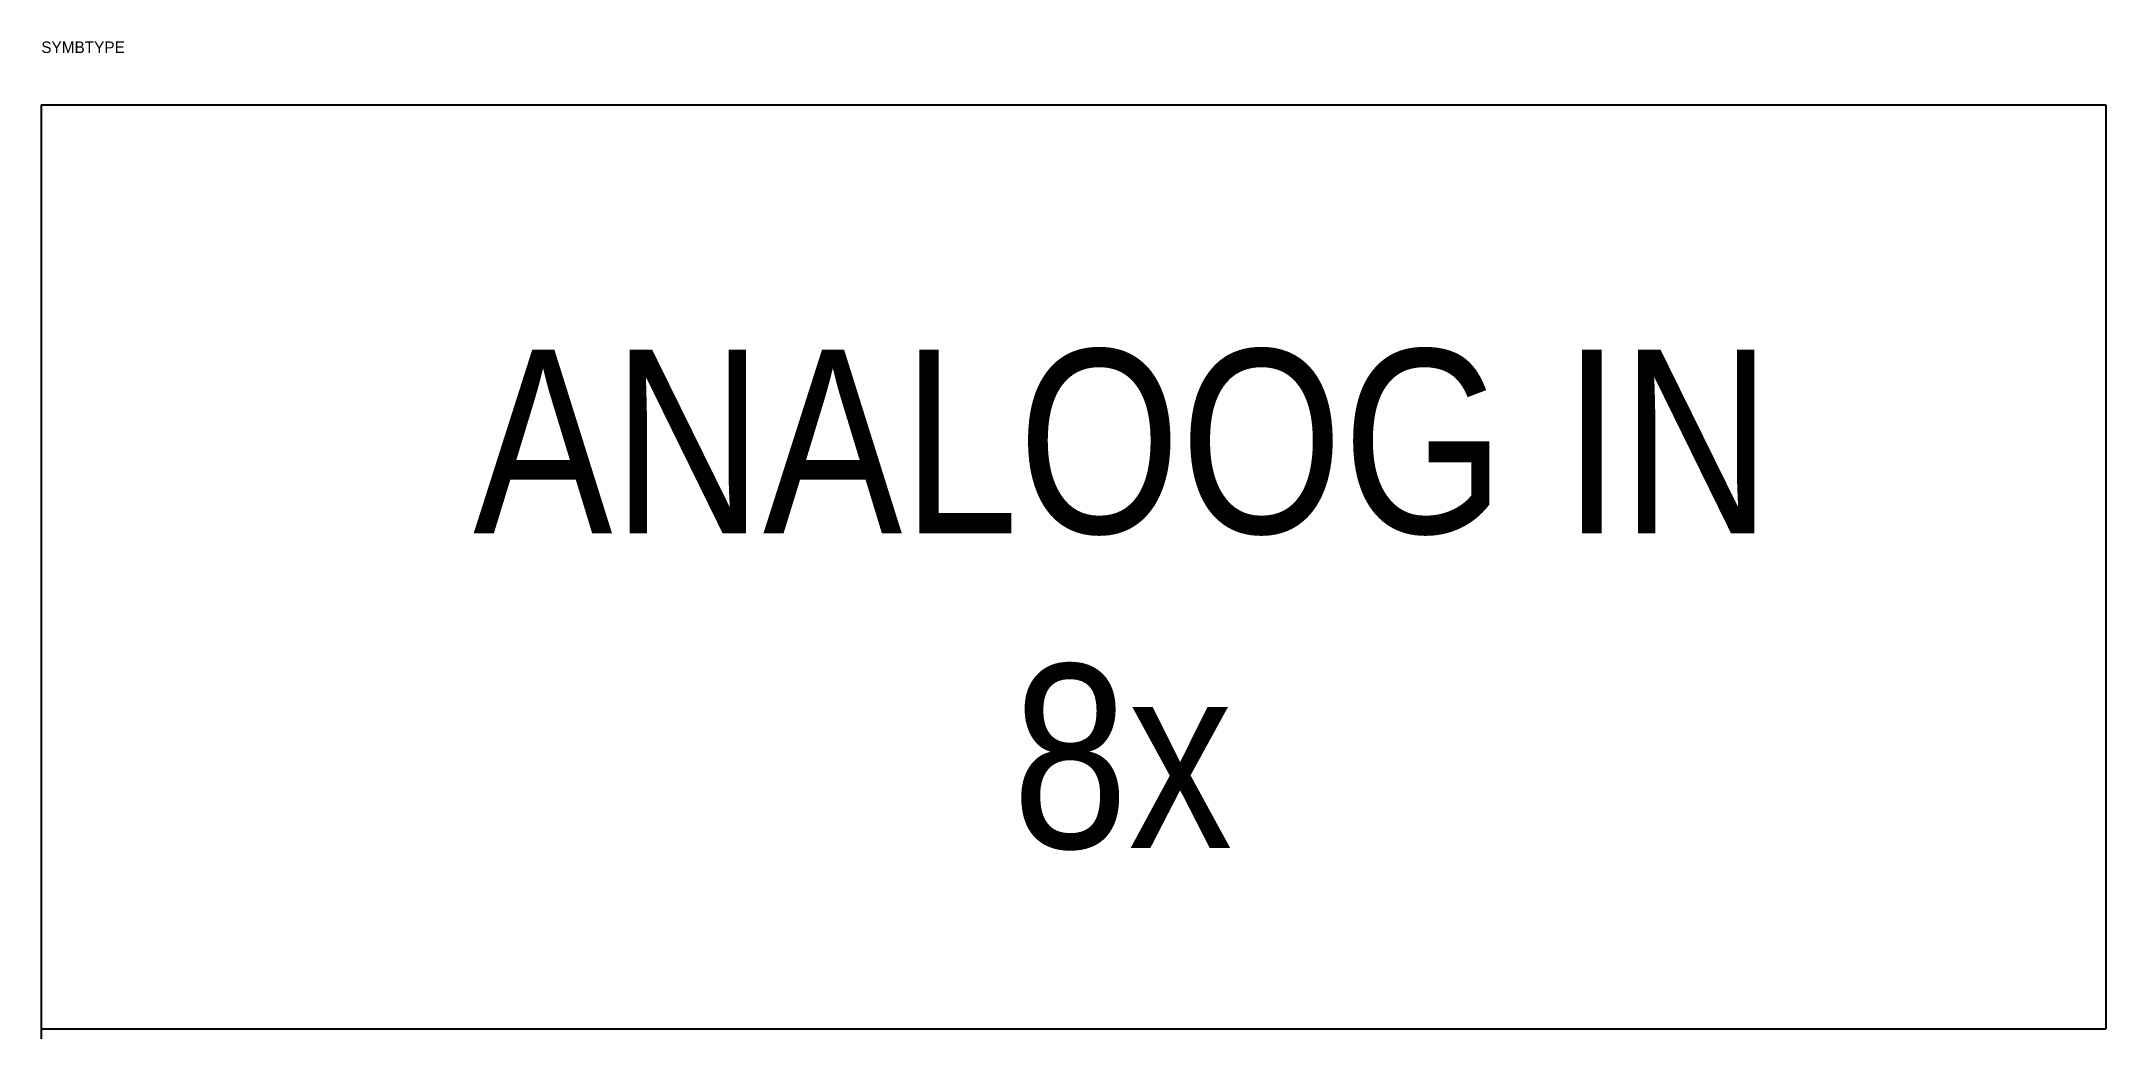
# Model space of a CAD drawing. Extents: x 62 to 98, y 74 to 210.
# Drawn here: x 62.5 to 98.5, y 192.82 to 210.2 of the extents above.
import ezdxf
from ezdxf.enums import TextEntityAlignment as Align

# ---------------------------------------------------------------- set-up
doc = ezdxf.new("R2010")
doc.units = 0
doc.header["$MEASUREMENT"] = 0
doc.linetypes.add('DASHED', pattern=[19.05, 12.7, -6.35])
doc.layers.get('0').update_dxf_attribs({"linetype": 'CONTINUOUS'})
doc.layers.add('1', color=8, linetype='CONTINUOUS')
doc.layers.add('11', color=30, linetype='DASHED')

msp = doc.modelspace()

# ---------------------------------------------------------------- linework, layer by layer
at = {"layer": '1'}
for p, q in [((62.5, 209.095), (98.5, 209.095)), ((62.5, 209.095), (62.5, 192.824)), ((98.5, 209.095), (98.5, 192.998)), ((62.5, 192.998), (98.5, 192.998))]:
    msp.add_line(p, q, dxfattribs=at)

# ---------------------------------------------------------------- texts
at = {"flags": 1}
msp.add_attdef('SYMBTYPE', (62.5, 210), 'GN', height=0.2, dxfattribs=at)
at = {"layer": '11', "width": 0.85}
for s, p in [('ANALOOG IN', (81.352, 203.232)), ('8x', (81.352, 197.746))]:
    msp.add_text(s, height=3.2, dxfattribs=at).set_placement(p, align=Align.MIDDLE)

doc.saveas('drawing.dxf')
